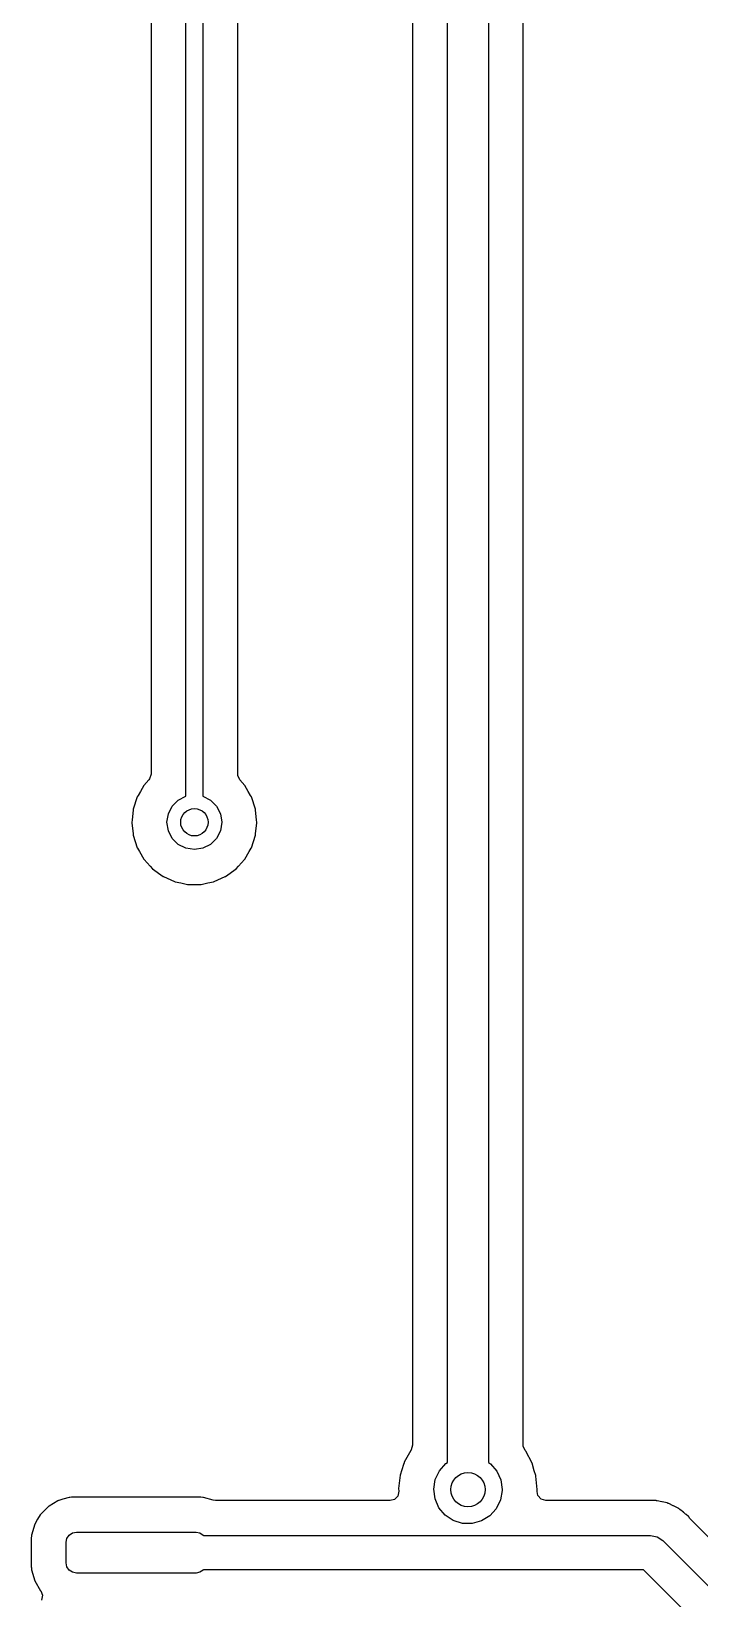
# Model space of a CAD drawing. Extents: x 1.82 to 8.48, y -4.98 to -0.82.
# Drawn here: x 6.343 to 6.728, y -3.645 to -2.744 of the extents above; entities that cross this region are included whole.
import ezdxf

# ---------------------------------------------------------------- set-up
doc = ezdxf.new("R2010")
doc.units = 0
doc.header["$MEASUREMENT"] = 0
doc.layers.add('BLACK', color=7, linetype='CONTINUOUS')

msp = doc.modelspace()

# ---------------------------------------------------------------- linework, layer by layer
at = {"layer": 'BLACK', "linetype": 'CONTINUOUS'}
for p, q in [((6.6063, -1.50473), (6.6063, -3.56711)), ((6.62632, -3.55712), (6.62632, -1.51745)), ((6.58268, -3.56709), (6.58268, -1.65551)), ((6.56266, -1.68049), (6.56266, -3.55705)), ((6.43209, -3.18387), (6.43209, -1.78993)), ((6.44193, -1.78789), (6.44193, -3.18387)), ((6.46195, -3.17116), (6.46195, -1.79099)), ((6.41207, -1.91955), (6.41207, -3.17116)), ((6.41207, -3.17116), (6.41128, -3.17384)), ((6.46201, -3.17196), (6.46195, -3.17116)), ((6.46322, -3.17448), (6.46201, -3.17196)), ((6.40596, -3.18106), (6.40465, -3.18333)), ((6.40791, -3.17768), (6.40596, -3.18106)), ((6.41079, -3.17448), (6.40791, -3.17768)), ((6.41128, -3.17384), (6.41079, -3.17448)), ((6.4661, -3.17768), (6.46322, -3.17448)), ((6.46806, -3.18106), (6.4661, -3.17768)), ((6.46936, -3.18333), (6.46806, -3.18106)), ((6.40183, -3.19134), (6.4018, -3.1916)), ((6.40415, -3.18419), (6.40183, -3.19134)), ((6.40465, -3.18333), (6.40415, -3.18419)), ((6.42203, -3.19395), (6.42427, -3.18956)), ((6.42427, -3.18956), (6.42775, -3.18608)), ((6.42775, -3.18608), (6.43209, -3.18387)), ((6.44193, -3.18387), (6.44626, -3.18608)), ((6.44626, -3.18608), (6.44975, -3.18956)), ((6.44975, -3.18956), (6.45199, -3.19395)), ((6.46986, -3.18419), (6.46936, -3.18333)), ((6.47219, -3.19134), (6.46986, -3.18419)), ((6.47221, -3.1916), (6.47219, -3.19134)), ((6.40118, -3.19756), (6.40104, -3.19882)), ((6.40104, -3.19882), (6.40107, -3.19908)), ((6.40107, -3.19908), (6.40175, -3.20553)), ((6.4018, -3.1916), (6.40118, -3.19756)), ((6.4018, -3.1916), (6.4018, -3.1916)), ((6.42126, -3.19882), (6.42203, -3.19395)), ((6.42203, -3.20369), (6.42126, -3.19882)), ((6.45199, -3.19395), (6.45276, -3.19882)), ((6.45276, -3.19882), (6.45199, -3.20369)), ((6.47284, -3.19756), (6.47221, -3.1916)), ((6.47221, -3.1916), (6.47221, -3.1916)), ((6.47227, -3.20553), (6.47295, -3.19908)), ((6.47297, -3.19882), (6.47284, -3.19756)), ((6.47295, -3.19908), (6.47297, -3.19882)), ((6.40175, -3.20553), (6.40183, -3.2063)), ((6.40183, -3.2063), (6.40415, -3.21345)), ((6.42427, -3.20808), (6.42203, -3.20369)), ((6.42775, -3.21156), (6.42427, -3.20808)), ((6.44975, -3.20808), (6.44626, -3.21156)), ((6.45199, -3.20369), (6.44975, -3.20808)), ((6.46986, -3.21345), (6.47219, -3.2063)), ((6.47219, -3.2063), (6.47227, -3.20553)), ((6.40415, -3.21345), (6.40428, -3.21367)), ((6.40428, -3.21367), (6.40428, -3.21367)), ((6.40428, -3.21367), (6.40537, -3.21556)), ((6.40537, -3.21556), (6.40791, -3.21996)), ((6.43214, -3.2138), (6.42775, -3.21156)), ((6.43701, -3.21457), (6.43214, -3.2138)), ((6.44187, -3.2138), (6.43701, -3.21457)), ((6.44626, -3.21156), (6.44187, -3.2138)), ((6.4661, -3.21996), (6.46864, -3.21556)), ((6.46864, -3.21556), (6.46973, -3.21367)), ((6.46973, -3.21367), (6.46986, -3.21345)), ((6.46973, -3.21367), (6.46973, -3.21367)), ((6.40791, -3.21996), (6.40809, -3.22015)), ((6.40809, -3.22015), (6.40809, -3.22015)), ((6.40809, -3.22015), (6.41155, -3.224)), ((6.41155, -3.224), (6.41294, -3.22555)), ((6.41294, -3.22555), (6.41903, -3.22997)), ((6.45499, -3.22997), (6.46107, -3.22555)), ((6.46107, -3.22555), (6.46246, -3.224)), ((6.46246, -3.224), (6.46593, -3.22015)), ((6.46593, -3.22015), (6.4661, -3.21996)), ((6.46593, -3.22015), (6.46593, -3.22015)), ((6.41903, -3.22997), (6.41926, -3.23007)), ((6.41926, -3.23007), (6.41926, -3.23007)), ((6.41926, -3.23007), (6.42557, -3.23288)), ((6.42557, -3.23288), (6.42589, -3.23302)), ((6.42589, -3.23302), (6.42915, -3.23372)), ((6.42915, -3.23372), (6.43299, -3.23453)), ((6.43299, -3.23453), (6.43299, -3.23453)), ((6.43299, -3.23453), (6.43325, -3.23459)), ((6.43325, -3.23459), (6.44077, -3.23459)), ((6.44077, -3.23459), (6.44102, -3.23453)), ((6.44102, -3.23453), (6.44486, -3.23372)), ((6.44102, -3.23453), (6.44102, -3.23453)), ((6.44486, -3.23372), (6.44812, -3.23302)), ((6.44812, -3.23302), (6.44844, -3.23288)), ((6.44844, -3.23288), (6.45475, -3.23007)), ((6.45475, -3.23007), (6.45499, -3.22997)), ((6.45475, -3.23007), (6.45475, -3.23007)), ((6.56157, -3.56014), (6.55782, -3.56696)), ((6.56172, -3.55995), (6.56157, -3.56014)), ((6.56179, -3.55986), (6.56172, -3.55995)), ((6.56266, -3.55705), (6.56179, -3.55986)), ((6.62635, -3.55767), (6.62632, -3.55712)), ((6.62744, -3.56025), (6.62635, -3.55767)), ((6.62772, -3.5606), (6.62744, -3.56025)), ((6.63137, -3.56747), (6.62772, -3.5606)), ((6.55742, -3.5682), (6.55546, -3.57438)), ((6.55774, -3.56719), (6.55742, -3.5682)), ((6.55782, -3.56696), (6.55774, -3.56719)), ((6.55774, -3.56719), (6.55774, -3.56719)), ((6.57804, -3.57187), (6.58173, -3.56769)), ((6.58173, -3.56769), (6.58268, -3.56709)), ((6.6063, -3.56711), (6.60743, -3.56784)), ((6.60743, -3.56784), (6.61107, -3.57207)), ((6.63268, -3.57181), (6.63137, -3.56747)), ((6.55546, -3.57438), (6.5546, -3.58212)), ((6.5748, -3.58244), (6.57566, -3.57692)), ((6.57566, -3.57692), (6.57804, -3.57187)), ((6.61107, -3.57207), (6.61338, -3.57715)), ((6.61338, -3.57715), (6.61417, -3.58268)), ((6.63349, -3.57449), (6.63268, -3.57181)), ((6.63363, -3.57493), (6.63349, -3.57449)), ((6.63439, -3.58268), (6.63363, -3.57493)), ((6.36501, -3.58718), (6.36134, -3.58825)), ((6.36526, -3.58716), (6.36501, -3.58718)), ((6.36638, -3.58707), (6.36526, -3.58716)), ((6.36526, -3.58716), (6.36526, -3.58716)), ((6.36648, -3.58707), (6.36638, -3.58707)), ((6.36638, -3.58707), (6.36638, -3.58707)), ((6.44061, -3.58707), (6.36648, -3.58707)), ((6.44071, -3.58707), (6.44061, -3.58707)), ((6.44183, -3.58716), (6.44071, -3.58707)), ((6.44071, -3.58707), (6.44071, -3.58707)), ((6.44208, -3.58718), (6.44183, -3.58716)), ((6.44183, -3.58716), (6.44183, -3.58716)), ((6.44232, -3.58725), (6.44208, -3.58718)), ((6.44778, -3.58884), (6.44232, -3.58725)), ((6.44232, -3.58725), (6.44232, -3.58725)), ((6.55416, -3.5864), (6.55221, -3.5884)), ((6.55472, -3.58366), (6.55416, -3.5864)), ((6.5546, -3.58212), (6.55472, -3.58365)), ((6.55472, -3.58365), (6.55472, -3.58366)), ((6.57553, -3.58797), (6.5748, -3.58244)), ((6.57778, -3.59308), (6.57553, -3.58797)), ((6.61417, -3.58316), (6.61324, -3.58866)), ((6.61417, -3.58268), (6.61417, -3.58316)), ((6.63437, -3.58375), (6.63439, -3.58268)), ((6.63437, -3.58379), (6.63437, -3.58375)), ((6.63438, -3.58379), (6.63437, -3.58379)), ((6.6348, -3.58614), (6.63438, -3.58379)), ((6.63663, -3.58825), (6.6348, -3.58614)), ((6.34845, -3.59698), (6.34829, -3.59724)), ((6.35308, -3.59234), (6.34845, -3.59698)), ((6.35335, -3.59219), (6.35308, -3.59234)), ((6.35845, -3.58917), (6.35335, -3.59219)), ((6.35335, -3.59219), (6.35335, -3.59219)), ((6.35872, -3.58901), (6.35845, -3.58917)), ((6.35845, -3.58917), (6.35845, -3.58917)), ((6.35902, -3.58892), (6.35872, -3.58901)), ((6.36134, -3.58825), (6.35902, -3.58892)), ((6.35902, -3.58892), (6.35902, -3.58892)), ((6.44916, -3.58904), (6.44778, -3.58884)), ((6.54978, -3.58904), (6.44916, -3.58904)), ((6.55221, -3.5884), (6.54978, -3.58904)), ((6.58137, -3.59735), (6.57778, -3.59308)), ((6.61081, -3.59368), (6.60706, -3.59782)), ((6.61324, -3.58866), (6.61081, -3.59368)), ((6.63931, -3.58904), (6.63663, -3.58825)), ((6.6991, -3.58904), (6.63931, -3.58904)), ((6.69923, -3.58903), (6.6991, -3.58904)), ((6.7001, -3.58901), (6.69923, -3.58903)), ((6.70228, -3.58895), (6.7001, -3.58901)), ((6.70256, -3.58901), (6.70228, -3.58895)), ((6.70273, -3.58902), (6.70256, -3.58901)), ((6.70288, -3.58903), (6.70273, -3.58902)), ((6.70288, -3.58904), (6.70288, -3.58903)), ((6.7031, -3.58905), (6.70288, -3.58904)), ((6.70332, -3.58906), (6.7031, -3.58905)), ((6.7031, -3.58905), (6.7031, -3.58905)), ((6.70611, -3.58975), (6.70332, -3.58906)), ((6.70628, -3.58978), (6.70611, -3.58975)), ((6.7091, -3.59037), (6.70628, -3.58978)), ((6.70936, -3.59049), (6.7091, -3.59037)), ((6.70958, -3.59057), (6.70936, -3.59049)), ((6.70981, -3.59065), (6.70958, -3.59057)), ((6.71009, -3.59072), (6.70981, -3.59065)), ((6.71265, -3.59203), (6.71009, -3.59072)), ((6.7128, -3.5921), (6.71265, -3.59203)), ((6.7154, -3.59332), (6.7128, -3.5921)), ((6.71563, -3.5935), (6.7154, -3.59332)), ((6.71583, -3.59362), (6.71563, -3.5935)), ((6.71603, -3.59375), (6.71583, -3.59362)), ((6.71629, -3.59388), (6.71603, -3.59375)), ((6.71651, -3.59407), (6.71629, -3.59388)), ((6.71848, -3.59575), (6.71651, -3.59407)), ((6.71651, -3.59407), (6.71651, -3.59407)), ((6.71861, -3.59586), (6.71848, -3.59575)), ((6.71889, -3.59607), (6.71861, -3.59586)), ((6.71949, -3.59655), (6.71889, -3.59607)), ((6.71971, -3.59677), (6.71949, -3.59655)), ((6.72001, -3.59705), (6.71971, -3.59677)), ((6.72138, -3.59821), (6.72001, -3.59705)), ((6.34511, -3.60261), (6.34328, -3.6089)), ((6.34681, -3.59975), (6.34511, -3.60261)), ((6.34829, -3.59724), (6.34681, -3.59975)), ((6.34829, -3.59724), (6.34829, -3.59724)), ((6.58601, -3.60044), (6.58137, -3.59735)), ((6.59134, -3.60211), (6.58601, -3.60044)), ((6.59692, -3.60221), (6.59134, -3.60211)), ((6.60231, -3.60074), (6.59692, -3.60221)), ((6.60706, -3.59782), (6.60231, -3.60074)), ((6.72159, -3.59839), (6.72138, -3.59821)), ((6.72138, -3.59821), (6.72138, -3.59821)), ((6.72177, -3.59863), (6.72159, -3.59839)), ((6.7221, -3.59908), (6.72177, -3.59863)), ((6.72177, -3.59863), (6.72177, -3.59863)), ((6.72259, -3.59965), (6.7221, -3.59908)), ((6.75304, -3.6301), (6.72259, -3.59965)), ((6.34323, -3.60956), (6.34317, -3.61037)), ((6.34317, -3.61037), (6.34317, -3.62742)), ((6.34327, -3.60916), (6.34323, -3.60956)), ((6.34328, -3.6089), (6.34327, -3.60916)), ((6.34327, -3.60916), (6.34327, -3.60916)), ((6.36319, -3.61299), (6.36364, -3.61073)), ((6.36319, -3.6248), (6.36319, -3.61299)), ((6.36364, -3.61073), (6.36492, -3.60882)), ((6.36492, -3.60882), (6.36683, -3.60754)), ((6.36683, -3.60754), (6.36909, -3.60709)), ((6.36909, -3.60709), (6.43799, -3.60709)), ((6.43799, -3.60709), (6.44025, -3.60754)), ((6.44025, -3.60754), (6.44217, -3.60882)), ((6.44217, -3.60882), (6.44233, -3.60906)), ((6.44233, -3.60906), (6.69961, -3.60906)), ((6.69961, -3.60906), (6.70337, -3.6098)), ((6.70337, -3.6098), (6.70657, -3.61194)), ((6.70657, -3.61194), (6.73924, -3.64462)), ((6.34317, -3.62742), (6.34318, -3.62752)), ((6.34318, -3.62752), (6.34318, -3.62752)), ((6.34318, -3.62752), (6.34326, -3.6286)), ((6.34326, -3.6286), (6.34328, -3.62889)), ((6.34328, -3.62889), (6.34511, -3.63518)), ((6.36364, -3.62706), (6.36319, -3.6248)), ((6.36492, -3.62898), (6.36364, -3.62706)), ((6.36683, -3.63026), (6.36492, -3.62898)), ((6.36909, -3.63071), (6.36683, -3.63026)), ((6.43799, -3.63071), (6.36909, -3.63071)), ((6.44025, -3.63026), (6.43799, -3.63071)), ((6.44217, -3.62898), (6.44025, -3.63026)), ((6.44233, -3.62874), (6.44217, -3.62898)), ((6.69553, -3.62874), (6.44233, -3.62874)), ((6.72244, -3.65565), (6.69553, -3.62874)), ((6.34511, -3.63518), (6.34845, -3.64082)), ((6.34845, -3.64082), (6.34855, -3.64092)), ((6.34855, -3.64092), (6.34955, -3.64346)), ((6.34955, -3.64346), (6.349, -3.6462))]:
    msp.add_line(p, q, dxfattribs=at)
at = {"layer": 'BLACK'}
for centre, radius in [((6.43701, -3.19882), 0.00787), ((6.59449, -3.58268), 0.00984)]:
    msp.add_circle(centre, radius, dxfattribs=at)

doc.saveas('drawing.dxf')
